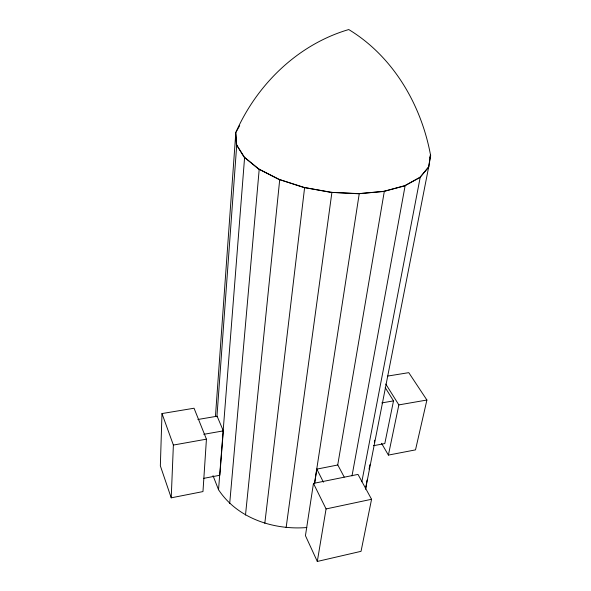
<?xml version="1.0" encoding="UTF-8"?>
<svg xmlns="http://www.w3.org/2000/svg" width="591" height="591" viewBox="0 0 591 591"><rect width="100%" height="100%" fill="white"/><g stroke="black" fill="none" stroke-linecap="round" stroke-linejoin="round"><path stroke-width="0.89" d="M161.986 413.56L160.346 465.834L171.22 497.829L202.972 491.579L206.436 439.172L194.047 408.233L161.986 413.56L173.377 445.06L171.22 497.829M215.434 416.625L235.772 133.234L236.718 145.127L216.919 416.795M306.818 527.541C273.759 530.208 237.368 518.425 218.537 489.732L244.6 157.45L236.718 145.127M197.867 419.492L217.119 416.212L223.317 430.876L219.83 475.26L203.673 478.363M229.692 503.525L259.205 169.277L244.6 157.45M245.494 515.049L279.713 179.627L259.205 169.277M264.805 523.323L304.616 187.576L279.713 179.627M286.125 527.608L331.906 192.385L359.247 193.634L384.335 191.255L405.16 185.544L420.245 177.093L428.741 166.684L430.418 155.167L430.654 155.765L428.638 167.268L419.795 177.618L404.377 185.966L383.271 191.536L357.976 193.745L330.532 192.319L303.264 187.325L278.487 179.228L258.215 168.767L243.898 156.874L236.348 144.529L235.743 132.657C256.826 84.557 297.864 44.451 348.749 29.55C393.34 56.625 421.501 105.161 430.654 155.765M313.466 483.401L305.444 535.668L317.308 561.45L361.042 551.329L371.562 499.277L358.006 474.41L313.466 483.401L326.069 508.94L317.308 561.45M314.471 483.748L359.247 193.634M314.597 483.578L316.828 469.114L337.823 464.984L344.206 477.055M367.063 480.032L365.57 489.141L428.741 166.684M337.727 464.962L384.335 191.255M352.014 475.888L405.16 185.544M361.84 481.783L420.245 177.093M369.05 469.143L369.936 464.622M374.362 442.002L374.709 440.192M429.893 157.886L430.418 155.167M385.192 387.556L393.51 400.89L384.807 443.568L373.446 445.703M387.593 376.09L408.773 372.655L426.901 400.026L415.51 449.877L388.398 455.092L398.851 404.901L385.775 384.039M235.743 132.657L239.658 125.669M326.069 508.94L371.562 499.277M173.377 445.06L206.436 439.172M203.784 434.319L223.317 430.876M398.851 404.901L426.901 400.026M381.801 402.899L393.51 400.89M304.616 187.576L331.906 192.385M381.527 443.287L388.398 455.092M316.828 469.114L323.41 482.153M213.011 475.637L218.537 489.732"/></g></svg>
